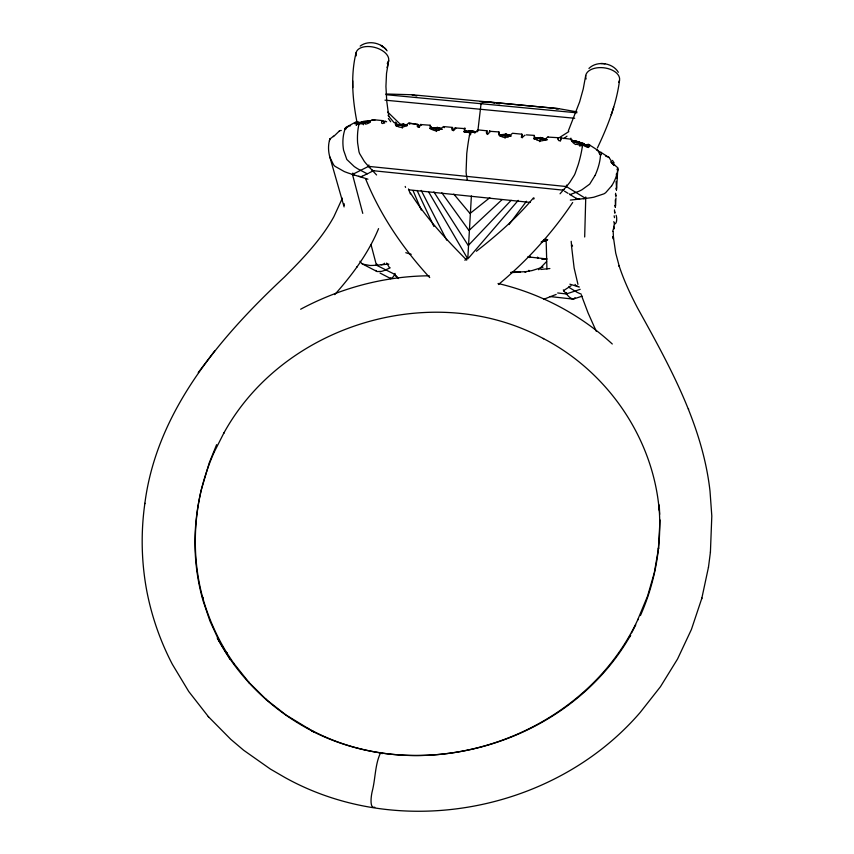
<?xml version="1.0" encoding="UTF-8"?>
<svg xmlns="http://www.w3.org/2000/svg" width="854" height="854" viewBox="0 0 854 854"><rect width="100%" height="100%" fill="white"/><g stroke="black" fill="none" stroke-linecap="round" stroke-linejoin="round"><path stroke-width="1.28" d="M584.68 236.996L585.769 196.954M402.245 128.175L402.49 124.769L403.462 124.15L407.155 125.186L397.27 125.068M467.843 257.727L471.387 195.95M534.252 138.369L534.241 135.38L526.384 134.868M660.014 519.915L658.391 549.229L658.615 547.798L654.324 572.724L647.599 596.039L637.639 619.993L638.013 619.246C583.004 738.625 423.349 792.192 307.974 728.387L308.7 728.782L286.165 715.097L265.605 699.063L266.672 699.938L248.397 681.866L249.379 682.922L233.569 663.099L234.145 663.974L226.609 652.616L227.196 653.491C216.34 635.888 207.992 616.759 202.473 596.829L202.836 598.184C193.153 562.957 193.015 525.445 201.266 489.908L209.305 462.719L216.617 444.656M436.287 131.516L436.554 128.1L437.419 127.47L441.027 128.495L434.974 127.908L429.818 128.527L437.419 127.47L442.393 129.306M528.829 271.316L528.893 270.323M470.543 134.868L470.842 131.452L471.589 130.801L475.134 131.826L469.038 131.238L463.871 131.858L471.589 130.801L475.678 132.285M615.958 197.882L615.488 205.921L615.296 199.857M615.403 207.362L614.795 205.472M616.492 190.047L615.862 188.232M617.826 168.932C617.816 167.203 618.008 172.625 616.994 169.113M615.403 207.255L615.456 206.401M616.503 189.94L616.556 189.044M613.471 237.818L613.172 231.53M613.45 238.202L613.396 239.109L612.67 236.814M617.794 169.071L616.588 188.553L616.108 181.4M617.784 169.508L617.794 169.434A39.348 29.922 -37.8 0 1 611.613 185.926M505.024 138.252L505.984 134.163L509.443 135.178L499.441 135.049M614.4 223.118L614.282 224.378A39.038 34.309 -2.8 0 1 612.734 231.188M539.739 141.647L540.603 137.537L547.51 139.757M570.91 139.181L561.11 137.996C561.259 141.785 557.278 141.807 558.206 137.707L548.161 137.099M710.411 552.239L711.809 516.019L710.016 491.189C702.543 424.673 669.355 365.469 637.522 307.931C630.38 294.278 623.783 280.261 619.033 265.583L619.278 266.373L615.723 253.094L613.332 236.707M477.941 130.288L481.058 103.718L484.773 101.647L558.655 108.65L576.93 111.863M144.892 503.284L144.817 503.743C140.675 533.184 141.412 563.277 147.08 592.473L147.208 593.092C152.193 617.89 160.691 641.952 172.401 664.38L188.745 691.505L208.579 716.901M566.554 292.57L566.383 293.947L557.673 292.965M701.678 598.942L708.489 567.141M582.481 145.276L582.311 146.589M582.439 145.607L582.449 145.522A16.173 13.322 -1.7 0 1 576.301 143.995M708.457 567.398L710.443 551.972M387.417 66.729L387.236 67.626L388.655 60.623L386.52 73.423L385.933 86.414L386.734 101.028L388.783 116.475M566.586 185.083L566.383 186.546L560.053 193.794M612.638 163.125L613.151 164.523L611.058 161.641M613.631 165.142L613.257 163.733L611.4 162.217M612.574 163.573L611.902 162.42M487.634 134.505L486.727 130.993M522.2 137.878L522.007 134.217L512.539 133.256L508.087 137.014M619.534 80.404C616.503 104.103 607.6 126.563 597.394 147.998M464.213 128.805L464.683 130.982M582.097 144.07L578.82 141.956L572.607 141.348L575.521 140.953L583.581 143.568L587.776 147.166L580.998 142.853L575.521 140.953L571.732 141.401M584.766 145.116L583.624 144.102M585.855 145.949L585.972 145.148L584.841 144.657M578.019 142.65L573.578 141.689L583.57 144.454M579.482 143.056L578.073 142.308M580.079 146.013L580.998 142.853L579.556 142.597M574.988 142.426L575.521 140.953L575.713 141.657M585.716 75.483L583.229 88.976L579.631 101.904L568.326 130.929M535.618 138.305L541.543 138.561L534.241 138.284L534.113 139.074M534.241 138.284L540.603 137.537L545.952 139.426L545.823 140.216L541.543 138.561M544.436 139.629L543.027 138.882M560.395 141.059L560.598 140.056A38.836 0.865 -80.3 0 1 560.736 139.448L561.121 138.038M144.817 503.743C156.389 412.087 219.222 337.917 284.499 276.984C302.839 258.602 321.211 239.59 333.871 216.713L342.39 198.171M509.763 135.775L499.441 135.679L499.579 134.889L505.984 134.163L511.215 136.032L505.344 134.825L499.579 134.889M465.067 130.673L464.992 132.306L472.209 132.253L470.842 131.452L464.117 131.505M473.767 132.114L475.155 132.85L472.294 131.794M469.422 135.508L469.668 134.227M434.974 128.612L436.554 128.1L440.942 129.05L430.768 128.965M432.135 128.655L435.07 128.164M521.709 134.74C520.983 140.899 525.135 133.864 525.039 135.284M395.541 125.687L403.921 125.122L395.626 125.239M403.921 125.122L405.319 125.773L403.835 125.57M406.771 126.168L405.383 125.431M396.758 125.634L396.918 124.855L403.462 124.15L407.102 125.517M395.039 273.397L393.779 276.034A75.899 12.906 -73.7 0 1 392.755 277.283L390.748 278.628A10.985 1.9 -74.1 0 1 390.513 278.308L390.417 277.945M356.556 124.78L360.569 122.624L367.006 121.973L369.654 120.852L370.433 121.599C365.661 121.332 359.32 121.022 356.15 125.303M368.576 121.46L368.416 122.239L367.006 121.973M359.502 123.061L363.057 121.546L369.654 120.852L367.444 121.311M367.103 121.524L363.057 121.546L363.388 124.769M356.086 52.649C350.578 75.184 352.488 98.776 356.812 121.332M358.531 123.67L359.598 122.613M557.94 138.711L558.217 137.761M358.904 124.588L359.192 123.403M601.387 154.35L601.408 154.243A5.231 3.106 20 0 0 601.419 154.008L601.173 152.738M701.924 598.003L691.42 629.451L677.542 659.021L660.452 686.712L640.201 712.428C554.865 811.631 399.918 841.436 285.044 777.567L270.376 769.059L243.614 750.218L230.751 739.308L208.205 716.495M368.885 164.95L368.544 166.37L352.478 174.451L362.758 213.361M329.43 140.686L329.772 139.426M376.785 263.886L376.454 265.21L394.964 274.444M486.609 131.324C485.232 134.59 489.31 134.622 489.385 131.591M352.862 173.031L352.478 174.451L367.946 179.191M344.6 129.125L344.664 128.933A5.103 2.647 -18.7 0 1 344.813 128.708L345.678 127.588A6.031 4.27 44.1 0 1 346.276 127.31M452.172 127.961C450.72 131.238 454.808 131.217 454.936 128.228M611.539 113.902L611.24 114.81L613.695 107.209M583.186 144.774L583.581 143.568L580.998 142.853M529.565 257.556L530.153 256.317L530.601 257.406M417.521 124.577C415.951 127.865 420.061 127.769 420.264 124.844M640.425 615.563C655.616 581.371 662.106 543.496 658.978 506.208L659.213 510.094C653.096 437.867 607.354 371.543 543.144 338.43L543.688 338.739C434.024 279.205 283.806 323.847 223.823 433.106L224.1 432.551L214.023 452.428L214.322 451.809C193.805 497.711 189.118 550.584 202.633 599.124M533.739 199.142L534.188 198.096M378.568 228.616C368.448 253.254 352.275 274.796 334.757 294.619M467.362 180.119L466.348 174.579A79.016 10.152 -84.5 0 1 466.081 171.718L466.754 153.613A41.857 5.466 -84.2 0 1 469.422 135.498M595.057 175.444L589.698 184.122L581.926 189.78A79.657 42.956 -57.2 0 1 578.414 191.488L570.066 194.584A2.808 1.559 -58.5 0 1 569.671 194.338L569.469 194.039M579.749 145.906L580.88 143.643M630.423 635.173L629.238 637.479L630.69 635.013C569.735 742.799 421.887 787.463 311.625 730.832L314.304 732.07C273.355 711.521 238.821 678.503 217.3 637.981L219.329 641.354L210.031 621.232L202.921 600.373M631.618 632.878L635.782 624.818M381.962 121.108C380.147 124.46 384.353 124.172 384.706 121.385M611.603 185.926L605.742 192.62A13.066 10.024 -37.1 0 1 603.938 193.837L593.904 197.189A89.019 66.281 -36.6 0 1 589.602 197.914L583.495 198.662M452.31 127.641L453.271 128.965A37.928 5.54 -84.4 0 1 453.41 129.584L453.57 130.481L452.46 130.374M572.682 202.505C552.09 233.27 526.929 260.918 498.426 284.531M489.545 131.27L498.885 131.932L499.483 134.964L498.928 134.911M356.705 267.334L357.207 266.608M346.35 128.015L346.254 128.143A5.145 1.003 -59 0 1 346.521 127.886M374.81 807.233C369.344 809.005 371.052 795.8 372.333 790.911C375.504 778.485 375.045 763.775 380.724 752.545M214.845 350.727L198.245 372.557M508.973 224.591L526.491 201.245M346.553 127.737L347.727 126.467M575.062 297.694L573.792 298.889A11.155 4.398 86.3 0 1 573.077 299.113L550.029 296.541M455.107 127.919L464.405 128.58M384.546 263.224L384.119 263.705A2.711 2.018 -46.6 0 1 383.446 264.206L381.3 264.772M417.691 124.268L419.004 125.613A37.832 7.163 -85.3 0 1 419.207 126.253L419.453 127.139L418.332 127.032M468.675 257.94L518.25 200.348M533.408 197.914C516.67 217.941 496.953 235.224 476.415 251.236M565.668 187.357L568.049 184.549A90.663 22.909 -71.4 0 0 569.864 182.244L574.294 175.241A13.29 3.501 -71.9 0 0 575.148 173.405L578.201 164.737A39.807 10.301 -71.9 0 0 582.332 146.557M563.896 189.396L562.903 190.175A3.181 0.833 -72.1 0 1 562.679 190.004L562.626 189.866M477.589 130.107L475.806 132.06M511.162 200.316L468.259 245.525L433.875 191.894M546.613 261.505L538.66 269.747M420.478 124.535L430.138 125.239L430.843 126.798M547.98 136.747L543.849 140.515M390.235 267.804L383.937 270.622A67.306 32.516 -62 0 1 381.45 271.401L377.105 271.561L362.309 263.897M333.487 136.651L339.369 130.982M502.099 199.59L468.974 230.516L441.849 192.833M588.94 68.437C593.06 64.296 599.348 62.876 604.984 63.836M489.822 197.69L470.02 213.489L453.805 194.093M563.853 138.647L566.981 136.16M382.197 120.809L383.083 120.734L384.3 122.229A38.195 10.888 -88.3 0 1 384.652 122.869L384.716 122.997M464.843 260.224L467.736 257.983M368.063 173.373L361.765 176.532M589.452 146.717L590.093 145.351M360.185 46.073C368.384 39.903 381.268 42.636 387.086 50.824M384.983 121.076L386.648 121.791M373.774 170.544L373.614 170.661A3.117 1.559 82.4 0 1 373.134 170.757L371.703 169.743M564.579 289.954L571.038 285.78M557.651 138.722L568.828 131.612M362.299 176.244L362.032 176.404A3.064 2.637 33.4 0 1 361.21 176.682L358.531 176.308M369.398 121.524L372.098 119.816M359.224 123.616L363.057 121.546M354.399 122.762L348.304 126.093L350.599 125.751M369.013 172.935L372.013 171.44M300.651 309.223C340.063 288.118 384.513 276.098 429.284 275.799M501.234 135.562L505.984 134.163L506.379 134.879M556.189 294.416L543.592 299.327M346.233 127.235L347.92 126.862M438.903 130.246L443.472 126.563L452.62 127.417M535.671 138.935L540.603 137.537L540.902 138.252L543.987 138.551L546.197 139.96M395.989 125.218L396.918 124.855M541.34 242.098L547.606 239.814M541.5 242.098L546.496 240.273M543.059 267.142L532.053 270.579L524.698 271.839L526.331 271.604L510.639 272.479L520.374 272.277L512.357 272.426M541.329 241.981L547.595 239.707M541.468 241.725L546.464 239.942M580.197 289.314L566.383 293.947L563.512 290.52M543.571 239.867L546.101 239.035M573.322 299.071L582.108 296.178M540.828 269.458L549.88 268.53M401.134 124.599L403.462 124.15L404.145 124.897M434.974 127.908L437.419 127.47L438.006 128.207M469.038 131.238L471.589 130.801L472.081 131.537M542.119 259.114L546.218 259.178M556.039 109.013L558.655 108.65L411.895 94.741L385.955 93.993M533.931 138.423L540.902 138.252M570.323 200.071L585.63 198.438L566.383 186.546L368.544 166.37L376.582 174.953M579.631 199.078L577.123 198.929A3.149 2.413 -38.2 0 1 576.482 198.491L576.311 198.277M388.88 264.099L376.454 265.21L370.978 244.479M377.479 265.114L373.294 265.402A76.07 55.329 -44.9 0 1 369.953 265.477L362.704 264.132A11.081 8.188 -46.8 0 1 361.594 263.352L359.961 261.26M598.206 151.542L600.874 152.3A6.202 3.523 -41.6 0 1 601.227 152.695M430.918 128.185L432.231 128.196M480.055 101.711L487.933 101.989M600.896 63.527C607.632 63.356 614.848 66.324 618.349 72.312M596.455 149.92L598.398 150.688L591.085 145.938M386.125 94.698L576.866 112.813M384.994 100.153L574.689 118.268M373.102 119.677L382.784 120.617M478.037 129.904L487.058 130.811M395.914 124.844L397.067 124.951L396.747 124.054M430.064 128.185L431.185 128.292L430.992 127.395M486.631 133.715L487.741 133.822M521.164 137.088L522.296 137.195M530.238 202.419L409.055 189.844M372.814 170.672L563.085 190.143M527.783 256.873L547.126 258.975M415.983 124.097L408.639 123.168L403.846 126.808A5.999 4.601 -3.3 0 1 397.035 126.008M417.425 124.3L408.927 123.168L409.813 124.31M541.468 139.021L542.973 139.234M472.209 132.253L473.703 132.455M606.372 156.463L607.226 156.624A7.761 5.679 -67.3 0 1 609.212 157.488M489.246 102.181L494.477 102.992M497.103 103.398L499.718 103.804M544.5 139.17L545.952 139.426M356.887 122.143L357.634 122.325A14.24 8.732 74 0 1 358.007 122.496M430.138 125.239L430.149 127.278L431.9 129.562M380.767 752.555L382.144 753.687M498.885 131.932L499.131 134.025L500.988 136.32M498.031 283.475C540.443 293.445 580.24 314.496 612.286 344.002M411.895 94.741L416.816 96M405.789 252.709L411.201 254.311M569.896 284.19L579.364 287.029M578.147 286.656L575.938 285.599A2.754 2.349 46.3 0 1 575.372 284.937L575.073 284.371M572.319 299.049L569.362 297.107A77.009 29.805 85.4 0 1 567.814 295.537L565.924 293.392M354.207 174.985L348.507 173.127A86.211 72.547 32.8 0 1 344.279 171.558L335.035 166.338A12.671 10.878 32.3 0 1 333.594 164.833L329.911 157.349A38.291 32.74 33.3 0 1 329.388 140.664M581.211 294.107L579.898 293.595A68.299 45.123 70.8 0 1 576.877 292.175L569.629 287.777A2.434 1.644 72.1 0 1 569.276 287.157L569.031 286.378M420.905 124.332L421.545 125.196M380.051 273.066L390.662 278.553M455.449 127.694L455.919 128.548M443.696 126.563L444.293 127.673M489.844 131.046L490.217 131.89M564.462 191.147L568.038 193.346M569.671 194.338L576.685 198.662M383.371 46.959L380.799 45.326L384.663 48.048M600.874 152.3L609.126 157.648L611.261 160.851M610.984 162.1L611.848 162.762M536.696 139.81L534.946 137.846L534.23 135.498M583.581 143.568L588.299 147.411M376.593 271.273L375.803 270.398M396.886 126.136C394.452 125.463 394.74 119.389 396.512 123.446M572.543 246.101L571.561 244.34A48.934 21.008 -26.7 0 1 571.315 242.963L571.209 241.308M587.819 146.824L588.587 147.539M387.769 112.087L401.102 125.036M466.722 260.139C446.247 239.376 426.061 217.951 410.55 193.1M398.487 278.564L394.868 274.828L398.124 278.201M386.125 49.553L385.026 48.379M369.665 167.576L366.473 164.043A88.912 42.817 81.1 0 1 364.284 161.374L359.619 153.603A13.034 6.522 81.9 0 1 358.958 151.638L357.591 142.725A39.092 19.268 82.1 0 1 358.861 124.641M573.098 141.412L571.572 139.266M429.722 277.571C403.109 248.621 380.521 215.614 365.693 179.073M564.131 291.257L563.33 289.858M388.09 115.482L394.057 122.624M388.378 118.525L390.705 121.759M386.648 263.053L389.371 267.494M228.765 657.228L230.089 659.437M220.001 642.486L228.061 656.032M428.847 192.267L467.811 258.954M616.278 174.088L617.132 177.781M598.718 151.147L599.487 153.24M421.203 190.389L446.706 240.155M596.22 331.203L588.075 312.927L581.371 295.164M417.072 190.431L433.907 226.47M613.791 221.634L614.175 222.809M413.048 190.57L421.289 210.073M615.414 194.349L615.947 196.271M408.468 188.947L410.358 193.933M616.631 176.415L617.09 178.102M613.695 164.694L614.015 165.537M688.409 408.767L688.623 409.365M614.442 209.892L614.88 213.062M614.453 211.386L614.837 212.827M405.212 186.439L405.543 187.41M615.585 193.282L615.99 195.972M329.751 156.773L344.098 206.914M614.154 215.795L614.496 217.685M613.61 227.73L613.887 228.947M577.955 284.361L574.134 268.039L571.379 244.81M613.62 226.342L613.93 228.68M538.073 258.068L537.604 257.129L537.518 258.367M354.527 123.691L355.264 122.282A7.675 4.046 57.2 0 1 356.726 121.759M659.235 504.992L659.694 514.311M546.144 240.134L546.934 269.021M352.702 80.852L352.766 87.578M356.235 55.841A16.738 9.661 14.5 0 1 374.415 47.322A16.738 9.661 14.5 0 1 387.214 63.42M586.122 78.974A17.059 10.12 6.6 0 1 603.511 67.754A17.059 10.12 6.6 0 1 618.659 82.422M333.519 136.042A15.34 5.444 -55.6 0 1 329.975 138.85M330.295 139.618A15.682 3.96 -82.5 0 1 330.06 138.572M339.337 130.908A7.569 6.576 72 0 1 341.29 130.481M344.247 205.483A38.152 33.242 -13.2 0 1 344.151 203.7M344.963 129.53A24.542 17.785 63.4 0 0 344.119 132.199L343.97 132.786A41.366 29.879 64 0 0 343.564 150.133L346.82 159.474L354.229 166.541A77.831 55.286 62.7 0 0 357.933 168.932L367.103 173.746A2.754 2.018 64.3 0 0 367.69 173.608M344.664 129.509A2.381 0.801 -46.7 0 1 344.802 129.007M453.399 130.715A9.031 1.441 -84.8 0 1 453.495 130.139M452.246 128.623A6.224 0.95 -89.7 0 1 452.353 128.185M454.755 129.274A6.213 0.64 -75 0 1 454.936 128.826M464.95 131.697A7.131 2.541 -89.7 0 1 465.035 131.281M396.534 123.275A38.024 8.508 -86.1 0 1 396.779 123.873M419.271 127.449A8.999 1.815 -85.8 0 1 419.367 126.883M430.886 126.563A38.056 6.224 -84.5 0 1 431.035 127.15M438.849 130.16A6.01 4.612 -2 0 1 432.06 129.434M417.595 125.079A6.181 1.206 89.3 0 1 417.734 124.663M420.168 125.591A6.213 0.897 -75.8 0 1 420.381 125.164M382.037 121.407A6.095 1.761 86.1 0 1 382.24 121.022M384.695 121.834A6.266 1.516 -78.7 0 1 384.951 121.439M359.374 122.816A15.767 5.957 -54.4 0 1 356.033 124.161M365.395 123.403A15.767 12.842 -10.8 0 1 359.128 123.691M370.23 122.186A9.832 7.152 -10.1 0 1 365.565 124.14M371.992 120.329A7.665 2.936 -65.8 0 1 373.294 119.859M373.753 120.04A14.304 5.167 87.4 0 1 374.063 120.286M374.148 119.603A25.983 9.97 -87.7 0 1 374.885 120.2M357.997 121.855A25.919 16.194 74.5 0 1 359.918 122.666M356.897 123.275A9.864 3.213 -33.1 0 1 354.858 123.414M464.757 127.972A25.161 3.491 -84.1 0 1 465.302 128.858M464.576 128.943A13.984 1.836 -84.3 0 1 464.629 129.103M464.469 130.993A8.156 0.897 89.9 0 1 464.629 129.765M469.935 133.107A6.245 3.597 22.2 0 1 466.06 130.662M474.055 131.228A6.256 3.074 -20.3 0 1 469.913 132.946M346.436 128.143A2.381 0.598 -50.8 0 1 345.667 129.189M347.781 126.573A6.074 4.313 81.1 0 1 348.325 126.168M617.89 167.736A15.714 8.764 63.2 0 1 613.973 164.16M605.956 156.367A14.401 9.821 -47.6 0 1 606.393 156.41M614.122 162.9A9.906 2.455 58.1 0 1 612.478 160.392M616.118 215.283A5.818 2.466 84.8 0 1 616.513 221.239A5.818 2.466 84.8 0 1 614.442 223.929M595.078 175.444A42.198 23.154 -58.2 0 0 600.223 158.139L600.277 157.542A25.097 13.845 -57.8 0 0 600.479 154.745A1.228 0.662 59.8 0 1 599.85 154.136M601.259 154.382A2.434 1.27 53.4 0 1 601.056 154.894M489.502 130.993A6.245 0.683 -79.1 0 1 489.598 131.014M486.566 130.865A6.234 0.993 86.1 0 1 486.705 130.779M543.71 140.312A6.095 4.644 -4.8 0 1 536.76 139.757M534.487 139.373A7.227 1.356 -86.1 0 1 534.529 139.053M507.938 136.8A6.063 4.601 -6.1 0 1 501.042 136.266M499.729 135.839A7.163 1.761 -87.8 0 1 499.771 135.498M586.805 146.845A16.055 9.287 61.2 0 1 582.524 144.849M575.788 144.55A10.067 7.526 3.7 0 1 572.297 141.732M571.177 139.672A7.803 1.089 78.3 0 1 571.7 140.867M570.707 139.682A14.571 1.559 -76.6 0 1 570.856 139.437M570.824 138.209A26.474 3.384 -81.2 0 1 570.942 138.177M586.495 144.892A26.474 10.974 -66.1 0 1 588.566 144.262M588.31 145.052A14.55 5.861 -65.6 0 1 588.587 144.988M589.367 144.593A7.846 2.637 -50.1 0 1 589.879 145.436M589.079 146.247A10.056 4.761 38.7 0 1 586.356 145.981M477.557 130.203A8.166 1.249 -78.6 0 1 477.664 131.762M599.7 154.168A2.434 1.11 58.8 0 1 599.316 153.154M598.302 150.848A6.213 3.192 -72.5 0 1 598.579 151.361M538.105 257.833A32.559 4.035 -84.3 0 1 538.18 258.154M544.286 258.773L541.895 258.794L544.286 258.773M521.783 134.206A6.266 0.737 87.1 0 0 521.677 134.195"/></g></svg>
